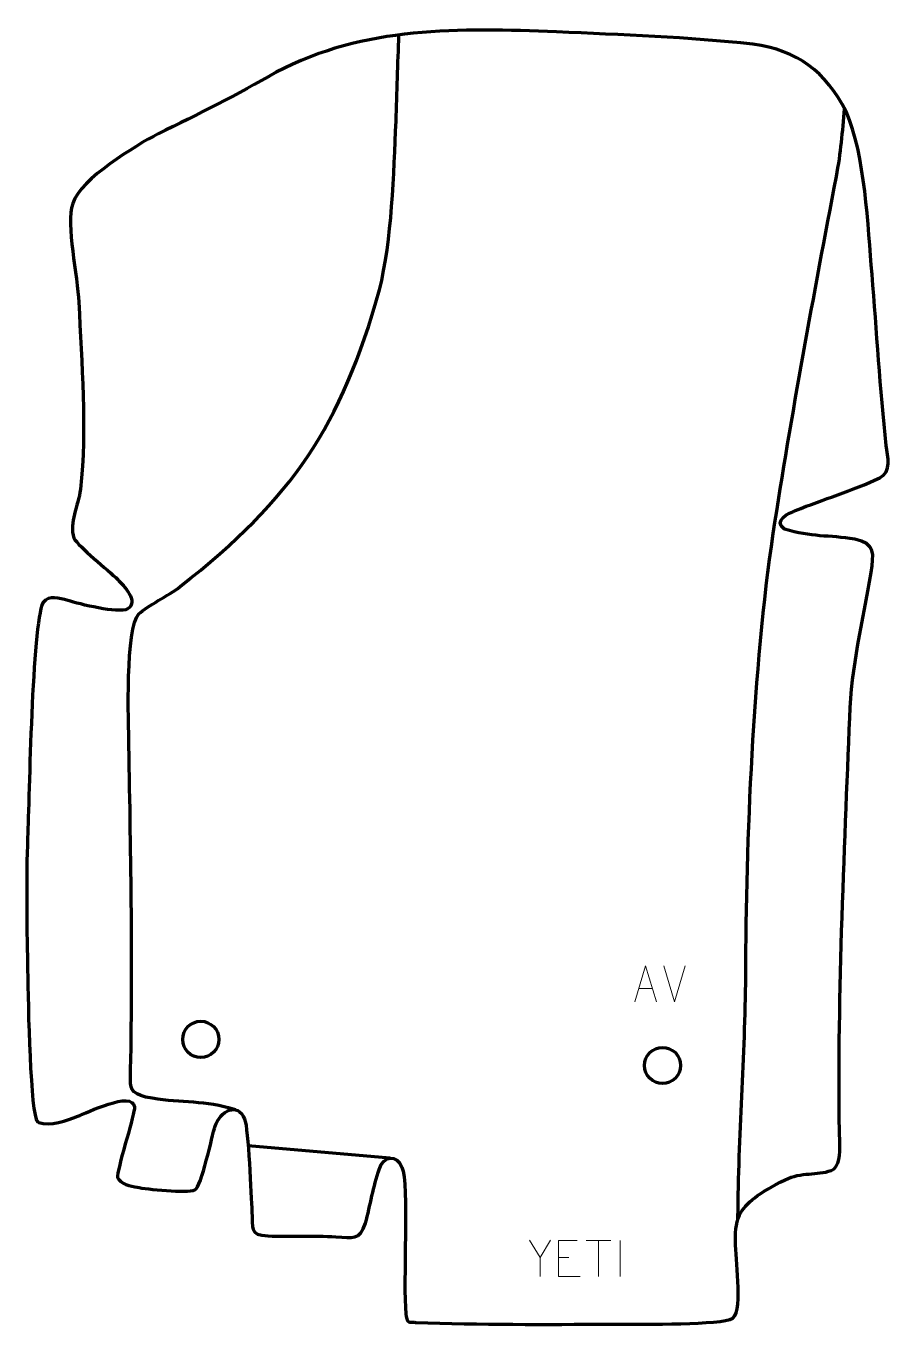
# Model space of a CAD drawing. Header units: millimetres. Extents: x -577 to 21, y 103 to 999.
import ezdxf

# ---------------------------------------------------------------- set-up
doc = ezdxf.new("R2010")
doc.units = ezdxf.units.MM
doc.header["$MEASUREMENT"] = 0
doc.layers.add('layer 1', color=7, linetype='Continuous', plot=False)
doc.layers.add('layer 2', color=7, linetype='Continuous')
doc.layers.add('layer 3', color=7, linetype='Continuous')

msp = doc.modelspace()

# ---------------------------------------------------------------- linework, layer by layer
at = {"layer": 'layer 1', "color": 250, "lineweight": 9}
for points, knots in [([(-156.6455, 325.6087), (-156.6455, 325.6087), (-149.2745, 350.5622), (-149.2745, 350.5622), (-149.2745, 350.5622), (-149.2745, 350.5622), (-141.7046, 325.6087), (-141.7046, 325.6087)], [0, 0, 0, 0, 0.33333333, 0.33333333, 0.33333333, 0.33333333, 1, 1, 1, 1]), ([(-214.6812, 161.1323), (-214.6812, 161.1323), (-222.0036, 149.2336), (-222.0036, 149.2336), (-222.0036, 149.2336), (-222.0036, 149.2336), (-222.0029, 136.1787), (-222.0029, 136.1787)], [0, 0, 0, 0, 0.33333333, 0.33333333, 0.33333333, 0.33333333, 1, 1, 1, 1]), ([(-196.2978, 161.1133), (-196.2978, 161.1133), (-209.1717, 161.1133), (-209.1717, 161.1133), (-209.1717, 161.1133), (-209.1717, 161.1133), (-209.1717, 136.1597), (-209.1717, 136.1597), (-209.1717, 136.1597), (-209.1717, 136.1597), (-194.3059, 136.1597), (-194.3059, 136.1597)], [0, 0, 0, 0, 0.25, 0.25, 0.25, 0.25, 0.5, 0.5, 0.5, 0.5, 1, 1, 1, 1])]:
    msp.add_open_spline(points, degree=3, knots=knots, dxfattribs=at)
for points in [[(-129.286, 325.6014), (-129.286, 325.6014), (-136.6078, 350.555), (-136.6078, 350.555)], [(-121.9641, 350.555), (-121.9641, 350.555), (-129.2859, 325.6014), (-129.2859, 325.6014)], [(-153.9229, 334.8581), (-153.9229, 334.8581), (-144.4272, 334.8581), (-144.4272, 334.8581)], [(-222.0036, 149.2336), (-222.0036, 149.2336), (-229.3245, 161.1323), (-229.3245, 161.1323)], [(-190.2324, 161.0898), (-190.2324, 161.0898), (-173.2452, 161.0898), (-173.2452, 161.0898)], [(-181.7386, 136.1598), (-181.7386, 136.1598), (-181.7386, 161.1133), (-181.7386, 161.1133)], [(-166.7388, 161.1236), (-166.7388, 161.1236), (-166.7388, 136.1495), (-166.7388, 136.1495)], [(-209.1717, 149.2336), (-209.1717, 149.2336), (-202.0036, 149.2336), (-202.0036, 149.2336)]]:
    msp.add_open_spline(points, degree=3, dxfattribs=at)
at = {"layer": 'layer 2', "color": 142, "lineweight": 200}
for centre in [(-456.0317, 299.7531), (-137.4736, 281.7616)]:
    msp.add_ellipse(centre, major_axis=(0, 12.5), ratio=1, dxfattribs=at)
at = {"layer": 'layer 2', "color": 142, "lineweight": 158}
for points, knots in [([(-432.0904, 251.2122), (-453.766, 257.7792), (-468.5763, 255.7901), (-489.5247, 259.0993), (-489.5247, 259.0993), (-502.3653, 261.1277), (-504.7358, 264.6619), (-504.5786, 271.6806), (-504.5786, 271.6806), (-502.8066, 350.7976), (-504.3392, 423.4856), (-505.5758, 502.3771), (-505.5758, 502.3771), (-505.9098, 518.222), (-508.118, 583.8309), (-498.7189, 593.2358), (-498.7189, 593.2358), (-493.1686, 598.7897), (-478.0985, 605.9123), (-470.2007, 612.0735), (-470.2007, 612.0735), (-392.1904, 673.6612), (-359.3343, 722.2151), (-332.7657, 816.8183), (-332.7657, 816.8183), (-324.1983, 851.0823), (-322.7367, 897.3377), (-321.3522, 933.1069), (-321.3522, 933.1069), (-320.5922, 952.9647), (-320.0956, 972.8291), (-319.3457, 992.6887)], [0, 0, 0, 0, 0.11111111, 0.11111111, 0.11111111, 0.11111111, 0.22222222, 0.22222222, 0.22222222, 0.22222222, 0.33333333, 0.33333333, 0.33333333, 0.33333333, 0.44444444, 0.44444444, 0.44444444, 0.44444444, 0.55555556, 0.55555556, 0.55555556, 0.55555556, 0.66666667, 0.66666667, 0.66666667, 0.66666667, 0.77777778, 0.77777778, 0.77777778, 0.77777778, 1, 1, 1, 1]), ([(-11.998, 942.2249), (-13.5749, 925.3151), (-14.524, 911.8043), (-17.7612, 894.9128), (-17.7612, 894.9128), (-33.3784, 813.3347), (-48.6731, 730.7896), (-61.3487, 648.7212), (-61.3487, 648.7212), (-75.1158, 555.1097), (-80.0397, 437.6237), (-80.2252, 343.5018), (-80.2252, 343.5018), (-80.7322, 287.9615), (-85.3999, 232.9068), (-85.642, 177.1357), (-85.642, 177.1357), (-85.6451, 176.4228), (-85.6485, 175.7099), (-85.6519, 174.997)], [0, 0, 0, 0, 0.16666667, 0.16666667, 0.16666667, 0.16666667, 0.33333333, 0.33333333, 0.33333333, 0.33333333, 0.5, 0.5, 0.5, 0.5, 0.66666667, 0.66666667, 0.66666667, 0.66666667, 1, 1, 1, 1])]:
    msp.add_open_spline(points, degree=3, knots=knots, dxfattribs=at)
msp.add_open_spline([(-325.6433, 217.8382), (-325.6433, 217.8382), (-423.3143, 226.2493), (-423.3143, 226.2493)], degree=3, dxfattribs=at)
at = {"layer": 'layer 3', "color": 242, "lineweight": 158}
msp.add_open_spline([(-485.518, 924.409), (-457.7593, 938.0747), (-430.8263, 951.4301), (-403.9932, 966.9316), (-403.9932, 966.9316), (-343.5183, 998.8491), (-276.9326, 997.4777), (-210.5201, 994.7385), (-210.5201, 994.7385), (-165.7285, 992.8175), (-119.675, 991.2112), (-75.1584, 986.2252), (-75.1584, 986.2252), (-44.2636, 982.0111), (-24.8809, 967.4856), (-10.702, 939.7542), (-10.702, 939.7542), (2.2863, 909.8435), (4.3204, 860.6612), (7.0889, 827.44), (7.0889, 827.44), (10.3125, 788.3805), (12.6565, 748.2791), (16.8985, 709.4276), (16.8985, 709.4276), (17.8845, 701.6267), (20.8588, 691.3797), (12.4275, 687.0976), (12.4275, 687.0976), (-6.7953, 678.0586), (-26.1935, 672.4791), (-45.6315, 664.6451), (-45.6315, 664.6451), (-50.4195, 662.7154), (-61.3791, 657.7813), (-53.3674, 651.8407), (-53.3674, 651.8407), (-34.7771, 645.9382), (-22.6998, 647.8228), (-4.8594, 644.793), (-4.8594, 644.793), (9.6047, 641.8518), (8.3477, 634.731), (6.4036, 621.8446), (6.4036, 621.8446), (0.5718, 587.0916), (-6.9983, 557.6919), (-8.359, 521.8983), (-8.359, 521.8983), (-11.8244, 430.7367), (-17.3525, 317.851), (-15.175, 228.1606), (-15.175, 228.1606), (-14.9986, 220.8967), (-15.0389, 211.5431), (-21.0883, 209.3409), (-21.0883, 209.3409), (-30.9514, 205.7505), (-41.4557, 208.513), (-52.9547, 202.8582), (-52.9547, 202.8582), (-70.9364, 194.0154), (-80.2245, 187.0193), (-84.2805, 178.5032), (-84.2805, 178.5032), (-89.9475, 166.6047), (-85.7905, 151.8899), (-85.4032, 128.5611), (-85.4032, 128.5611), (-85.2224, 117.6671), (-85.2032, 107.9295), (-90.9416, 106.4191), (-90.9416, 106.4191), (-104.6882, 102.8007), (-156.9036, 103.2077), (-173.3769, 103.2182), (-173.3769, 103.2182), (-218.0124, 103.2466), (-263.3262, 102.7079), (-307.8388, 104.5328), (-307.8388, 104.5328), (-308.3955, 104.5556), (-308.951, 104.5815), (-309.5075, 104.6087), (-309.5075, 104.6087), (-313.3742, 104.8151), (-313.837, 104.3781), (-314.5104, 110.5234), (-314.5104, 110.5234), (-316.7347, 130.8206), (-312.3115, 200.3391), (-317.2493, 211.6884), (-317.2493, 211.6884), (-321.0387, 220.398), (-329.5181, 220.0348), (-332.9928, 210.0921), (-332.9928, 210.0921), (-337.0438, 198.5007), (-338.966, 185.1635), (-342.459, 173.046), (-342.459, 173.046), (-346.0625, 160.7549), (-351.4533, 163.1813), (-362.7829, 163.6531), (-362.7829, 163.6531), (-378.5128, 164.3081), (-394.1207, 163.7456), (-409.7523, 164.1764), (-409.7523, 164.1764), (-422.5552, 164.8981), (-420.2647, 169.3799), (-420.8001, 181.089), (-420.8001, 181.089), (-421.2727, 191.423), (-423.1526, 238.3007), (-425.7958, 244.7766), (-425.7958, 244.7766), (-430.8106, 257.0624), (-442.3965, 250.3132), (-446.1712, 239.9003), (-446.1712, 239.9003), (-448.3639, 232.9084), (-455.4225, 198.1623), (-460.1943, 195.8737), (-460.1943, 195.8737), (-465.245, 193.4514), (-493.8693, 196.4834), (-499.9548, 197.7267), (-499.9548, 197.7267), (-504.0775, 198.569), (-511.8363, 200.0021), (-513.4395, 204.5688), (-513.4395, 204.5688), (-513.4395, 204.5688), (-513.512, 205.377), (-513.512, 205.377), (-513.512, 205.377), (-512.3143, 215.8245), (-501.345, 248.334), (-501.791, 253.1294), (-501.791, 253.1294), (-502.8758, 264.7929), (-535.3096, 248.9111), (-540.8597, 246.6773), (-540.8597, 246.6773), (-548.4456, 243.7808), (-559.864, 239.5892), (-567.8787, 242.4107), (-567.8787, 242.4107), (-568.9028, 243.084), (-569.1194, 243.5957), (-569.6108, 244.629), (-569.6108, 244.629), (-574.0867, 257.3924), (-575.367, 334.8055), (-575.6151, 351.4828), (-575.6151, 351.4828), (-576.0405, 380.0907), (-576.6397, 410.5581), (-575.4783, 439.1157), (-575.4783, 439.1157), (-574.3961, 465.7236), (-572.5288, 585.8011), (-564.9573, 600.9479), (-564.9573, 600.9479), (-560.2324, 606.56), (-554.0208, 604.1911), (-547.774, 602.4525), (-547.774, 602.4525), (-539.5932, 600.1756), (-513.3312, 593.2225), (-506.5432, 596.7273), (-506.5432, 596.7273), (-498.3881, 601.8494), (-509.3291, 612.7922), (-513.352, 616.9815), (-513.352, 616.9815), (-519.9107, 623.4957), (-540.3286, 639.6206), (-543.6547, 645.5365), (-543.6547, 645.5365), (-547.0875, 656.435), (-540.5933, 667.6909), (-539.0288, 679.2115), (-539.0288, 679.2115), (-534.358, 721.2456), (-538.4561, 766.0295), (-540.1496, 808.3316), (-540.1496, 808.3316), (-540.9908, 825.883), (-549.2566, 861.8585), (-544.4285, 876.4745), (-544.4285, 876.4745), (-538.7495, 893.6665), (-501.4287, 916.0679), (-485.518, 924.409)], degree=3, knots=[0, 0, 0, 0, 0.02, 0.02, 0.02, 0.02, 0.04, 0.04, 0.04, 0.04, 0.06, 0.06, 0.06, 0.06, 0.08, 0.08, 0.08, 0.08, 0.1, 0.1, 0.1, 0.1, 0.12, 0.12, 0.12, 0.12, 0.14, 0.14, 0.14, 0.14, 0.16, 0.16, 0.16, 0.16, 0.18, 0.18, 0.18, 0.18, 0.2, 0.2, 0.2, 0.2, 0.22, 0.22, 0.22, 0.22, 0.24, 0.24, 0.24, 0.24, 0.26, 0.26, 0.26, 0.26, 0.28, 0.28, 0.28, 0.28, 0.3, 0.3, 0.3, 0.3, 0.32, 0.32, 0.32, 0.32, 0.34, 0.34, 0.34, 0.34, 0.36, 0.36, 0.36, 0.36, 0.38, 0.38, 0.38, 0.38, 0.4, 0.4, 0.4, 0.4, 0.42, 0.42, 0.42, 0.42, 0.44, 0.44, 0.44, 0.44, 0.46, 0.46, 0.46, 0.46, 0.48, 0.48, 0.48, 0.48, 0.5, 0.5, 0.5, 0.5, 0.52, 0.52, 0.52, 0.52, 0.54, 0.54, 0.54, 0.54, 0.56, 0.56, 0.56, 0.56, 0.58, 0.58, 0.58, 0.58, 0.6, 0.6, 0.6, 0.6, 0.62, 0.62, 0.62, 0.62, 0.64, 0.64, 0.64, 0.64, 0.66, 0.66, 0.66, 0.66, 0.68, 0.68, 0.68, 0.68, 0.7, 0.7, 0.7, 0.7, 0.72, 0.72, 0.72, 0.72, 0.74, 0.74, 0.74, 0.74, 0.76, 0.76, 0.76, 0.76, 0.78, 0.78, 0.78, 0.78, 0.8, 0.8, 0.8, 0.8, 0.82, 0.82, 0.82, 0.82, 0.84, 0.84, 0.84, 0.84, 0.86, 0.86, 0.86, 0.86, 0.88, 0.88, 0.88, 0.88, 0.9, 0.9, 0.9, 0.9, 0.92, 0.92, 0.92, 0.92, 0.94, 0.94, 0.94, 0.94, 0.96, 0.96, 0.96, 0.96, 1, 1, 1, 1], dxfattribs=at)

doc.saveas('drawing.dxf')
